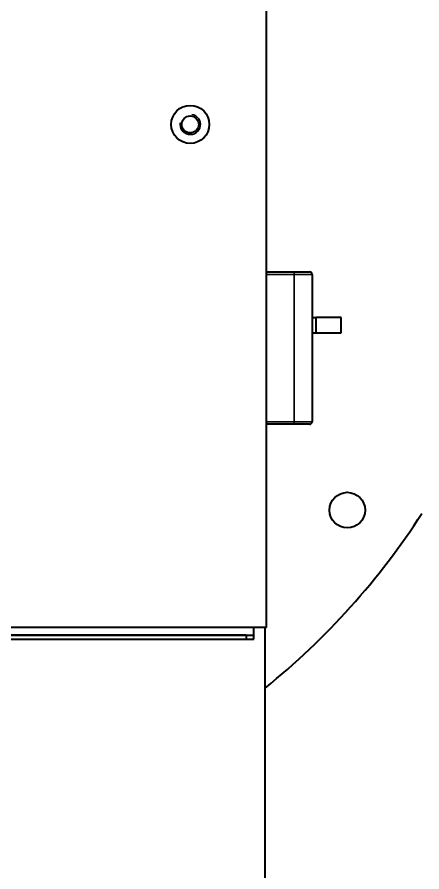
# Model space of a CAD drawing. Header units: millimetres. Extents: x 0 to 5945, y 0 to 4205.
# Drawn here: x 4658.4 to 4818, y 1166.8 to 1503.2 of the extents above; entities that cross this region are included whole.
import ezdxf

# ---------------------------------------------------------------- set-up
doc = ezdxf.new("R2010")
doc.units = ezdxf.units.MM
doc.header["$LTSCALE"] = 5
doc.layers.add('가시적인 것(ISO)', color=3, linetype='Continuous', lineweight=40)
doc.layers.add('가시적인 좁은 것(ISO)', color=3, linetype='Continuous', lineweight=35)

msp = doc.modelspace()

# ---------------------------------------------------------------- linework, layer by layer
at = {"layer": '가시적인 것(ISO)'}
for p, q in [((4756.6704, 1262.9862), (4756.6704, 1942.9862)), ((4756.6704, 1402.9862), (4767.6704, 1402.9862)), ((4767.6704, 1402.9862), (4773.6704, 1402.9862)), ((4774.6704, 1401.9862), (4774.6704, 1343.9862)), ((4774.6704, 1384.9862), (4776.1704, 1384.9862)), ((4786.1704, 1384.9862), (4776.1704, 1384.9862)), ((4776.1704, 1384.9862), (4776.1704, 1378.9862)), ((4786.1704, 1378.9862), (4786.1704, 1384.9862)), ((4774.6704, 1378.9862), (4776.1704, 1378.9862)), ((4776.1704, 1378.9862), (4786.1704, 1378.9862)), ((4767.6704, 1342.9862), (4756.6704, 1342.9862)), ((4773.6704, 1342.9862), (4767.6704, 1342.9862)), ((4756.6704, 1262.9862), (4391.6704, 1262.9862)), ((4751.6704, 1259.9862), (4751.6704, 1262.9862)), ((4756.1704, 733.4862), (4756.1704, 1262.9862)), ((4396.6704, 1259.9862), (4751.6704, 1259.9862)), ((4748.6704, 1259.9862), (4399.6704, 1259.9862)), ((4399.6704, 1258.3862), (4748.6704, 1258.3862)), ((4748.6704, 1259.9862), (4748.6704, 1258.3862)), ((4748.6704, 1258.3862), (4751.6704, 1258.3862)), ((4751.6704, 1258.3862), (4751.6704, 1259.9862))]:
    msp.add_line(p, q, dxfattribs=at)
for centre, radius in [((4726.6704, 1460.9862), 7.5), ((4726.6704, 1460.9862), 3.3235), ((4788.5599, 1309.2232), 7)]:
    msp.add_circle(centre, radius, dxfattribs=at)
for centre, radius, start, end in [((4773.6704, 1401.9862), 1, 0, 90), ((4773.6704, 1343.9862), 1, 270, 0), ((4574.1704, 1464.9862), 290, 308.872261, 327.213017)]:
    msp.add_arc(centre, radius, start, end, dxfattribs=at)
at = {"layer": '가시적인 좁은 것(ISO)'}
for p, q in [((4767.6704, 1401.9862), (4767.6704, 1402.9862)), ((4767.6704, 1401.9862), (4756.6704, 1401.9862)), ((4767.6704, 1401.9862), (4774.6704, 1401.9862)), ((4767.6704, 1401.9862), (4767.6704, 1343.9862)), ((4756.6704, 1343.9862), (4767.6704, 1343.9862)), ((4767.6704, 1342.9862), (4767.6704, 1343.9862)), ((4774.6704, 1343.9862), (4767.6704, 1343.9862))]:
    msp.add_line(p, q, dxfattribs=at)
msp.add_arc((4726.6704, 1460.9862), 4, 170, 80, dxfattribs=at)

doc.saveas('drawing.dxf')
